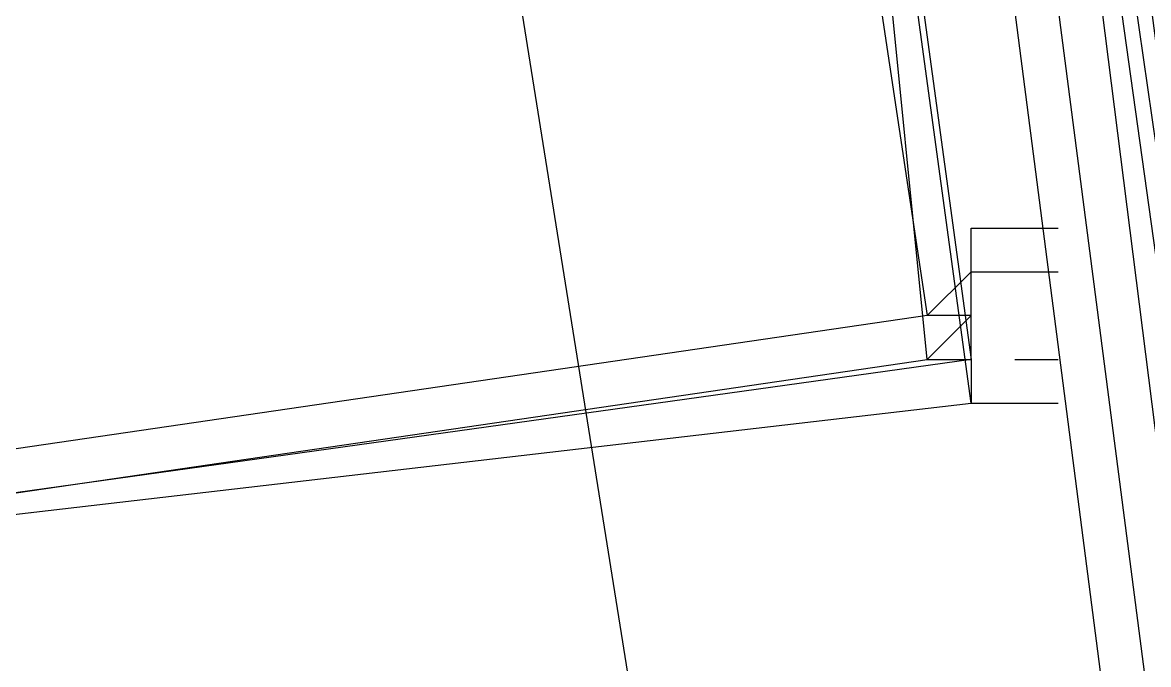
# Model space of a CAD drawing. Header units: feet. Extents: x -84 to 198, y -22 to 181.
# Drawn here: x 135.8975 to 136.2408, y 134.5514 to 134.7471 of the extents above; entities that cross this region are included whole.
import ezdxf

# ---------------------------------------------------------------- set-up
doc = ezdxf.new("R2010")
doc.units = ezdxf.units.FT
doc.layers.add('A-AREA-UNIDAD', color=30, linetype='CONTINUOUS')
doc.layers.add('A-LINEA', color=7, linetype='CONTINUOUS')

msp = doc.modelspace()

# ---------------------------------------------------------------- linework, layer by layer
at = {"layer": 'A-AREA-UNIDAD'}
msp.add_lwpolyline([(122.88, 112.4089), (135.808, 109.3333), (135.872, 108.1778), (135.552, 106.8444), (137.36, 106.4178), (137.408, 107.0933), (138.16, 107.0933), (137.888, 115.6089), (137.088, 126.2044), (136.16, 134.0622), (134.688, 143.2533), (134.048, 143.2889), (134, 143.5378), (130.912, 144.9422)], dxfattribs=at)
at = {"layer": 'A-LINEA'}
for p, q in [((136.2133, 134.6711), (136.2133, 134.6711)), ((136.2133, 134.6711), (136.2133, 134.6711)), ((136.2133, 134.6711), (136.2133, 134.6711)), ((136.2133, 134.6711), (136.2133, 134.6711)), ((136.1867, 134.6578), (136.1867, 134.6578)), ((136.1867, 134.6578), (136.1867, 134.6578)), ((136.1867, 134.6444), (136.1867, 134.6444)), ((136.1867, 134.6444), (136.1867, 134.6444))]:
    msp.add_line(p, q, dxfattribs=at)
for points in [[(138.3067, 108.7111), (138.2133, 112.1778), (138.0667, 115.6578), (137.8533, 119.1244), (137.6, 122.5911), (137.28, 126.0578), (136.9067, 129.5244), (136.48, 132.9778), (136, 136.4178), (135.4667, 139.8578), (134.88, 143.2844)], [(138.3067, 108.7111), (138.2133, 112.1778), (138.0667, 115.6578), (137.8533, 119.1244), (137.6, 122.5911), (137.28, 126.0578), (136.9067, 129.5244), (136.48, 132.9778), (136, 136.4178), (135.4667, 139.8578), (134.88, 143.2844)], [(138.3467, 106.2578), (138.2933, 109.6444), (138.1733, 113.0311), (138.0267, 116.4044), (137.8133, 119.7778), (137.5467, 123.1511), (137.2267, 126.5244), (136.8667, 129.8844), (136.4533, 133.2444), (135.9733, 136.5911), (135.4533, 139.9378), (134.88, 143.2711)], [(138.3467, 106.2578), (138.2933, 109.6444), (138.1733, 113.0311), (138.0267, 116.4044), (137.8133, 119.7778), (137.5467, 123.1511), (137.2267, 126.5244), (136.8667, 129.8844), (136.4533, 133.2444), (135.9733, 136.5911), (135.4533, 139.9378), (134.88, 143.2711)], [(135.6133, 134.5644), (135.5733, 134.8444), (136.1467, 134.9378), (136.1867, 134.6444), (135.6133, 134.5644)], [(135.6133, 134.5644), (135.5733, 134.8444), (136.1467, 134.9378), (136.1867, 134.6444), (135.6133, 134.5644)], [(135.5733, 134.8444), (135.6133, 134.5644), (136.1867, 134.6311), (136.1467, 134.9244), (135.5733, 134.8444)], [(135.5733, 134.8444), (135.6133, 134.5644), (136.1867, 134.6311), (136.1467, 134.9244), (135.5733, 134.8444)], [(135.6267, 134.5778), (135.5867, 134.8444), (136.1333, 134.9244), (136.1733, 134.6578), (135.6267, 134.5778)], [(135.6267, 134.5778), (135.5867, 134.8444), (136.1333, 134.9244), (136.1733, 134.6578), (135.6267, 134.5778)], [(135.5867, 134.8444), (135.6267, 134.5644), (136.1733, 134.6444), (136.1467, 134.9111), (135.5867, 134.8444)], [(135.5867, 134.8444), (135.6267, 134.5644), (136.1733, 134.6444), (136.1467, 134.9111), (135.5867, 134.8444)], [(136.24, 134.7644), (136.7467, 130.8444), (136.7333, 130.8444), (136.72, 130.8444), (136.2267, 134.7511), (136.2267, 134.7644), (136.24, 134.7644)], [(136.24, 134.7644), (136.7467, 130.8444), (136.7333, 130.8444), (136.72, 130.8444), (136.2267, 134.7511), (136.2267, 134.7644), (136.24, 134.7644)], [(136.2133, 134.7511), (136.72, 130.8444), (136.7067, 130.8444), (136.2, 134.7511), (136.2133, 134.7511)], [(136.2133, 134.7511), (136.72, 130.8444), (136.7067, 130.8444), (136.2, 134.7511), (136.2133, 134.7511)], [(136.1733, 134.6578), (136.1867, 134.6711), (136.1867, 134.6711), (136.1867, 134.6711), (136.1867, 134.6711), (136.1867, 134.6711), (136.1867, 134.6844), (136.1867, 134.6844), (136.2133, 134.6844), (136.2133, 134.6844), (136.2133, 134.6844)], [(136.1733, 134.6578), (136.1867, 134.6711), (136.1867, 134.6711), (136.1867, 134.6711), (136.1867, 134.6711), (136.1867, 134.6711), (136.1867, 134.6844), (136.1867, 134.6844), (136.2133, 134.6844), (136.2133, 134.6844), (136.2133, 134.6844)], [(136.1733, 134.6444), (136.1867, 134.6578), (136.1867, 134.6578), (136.1867, 134.6578), (136.1867, 134.6578), (136.1867, 134.6578), (136.1867, 134.6711), (136.1867, 134.6711), (136.2133, 134.6711), (136.2133, 134.6711), (136.2133, 134.6711), (136.2133, 134.6711)], [(136.1733, 134.6444), (136.1867, 134.6578), (136.1867, 134.6578), (136.1867, 134.6578), (136.1867, 134.6578), (136.1867, 134.6578), (136.1867, 134.6711), (136.1867, 134.6711), (136.2133, 134.6711), (136.2133, 134.6711), (136.2133, 134.6711), (136.2133, 134.6711)], [(136.1867, 134.6444), (136.1867, 134.6578), (136.1867, 134.6578), (136.1867, 134.6578), (136.1867, 134.6578), (136.1867, 134.6578), (136.1733, 134.6578)], [(136.1867, 134.6444), (136.1867, 134.6578), (136.1867, 134.6578), (136.1867, 134.6578), (136.1867, 134.6578), (136.1867, 134.6578), (136.1733, 134.6578)], [(136.1867, 134.6444), (136.1867, 134.6444), (136.1867, 134.6444), (136.1867, 134.6444), (136.1867, 134.6578)], [(136.1867, 134.6444), (136.1867, 134.6444), (136.1867, 134.6444), (136.1867, 134.6444), (136.1867, 134.6578)], [(136.2133, 134.6578), (136.2133, 134.6578), (136.2133, 134.6578), (136.2133, 134.6578)], [(136.2133, 134.6578), (136.2133, 134.6578), (136.2133, 134.6578)], [(136.2133, 134.6578), (136.2133, 134.6578), (136.2133, 134.6578), (136.2133, 134.6578)], [(136.2133, 134.6578), (136.2133, 134.6578), (136.2133, 134.6578)], [(136.1733, 134.6444), (136.1867, 134.6444), (136.1867, 134.6444), (136.1867, 134.6444), (136.1867, 134.6444), (136.1867, 134.6444), (136.1867, 134.6311), (136.1867, 134.6311), (136.2133, 134.6311), (136.2133, 134.6311)], [(136.1733, 134.6444), (136.1867, 134.6444), (136.1867, 134.6444), (136.1867, 134.6444), (136.1867, 134.6444), (136.1867, 134.6444), (136.1867, 134.6311), (136.1867, 134.6311), (136.2133, 134.6311), (136.2133, 134.6311)], [(136.2, 134.6444), (136.2, 134.6444), (136.2133, 134.6444), (136.2133, 134.6444)], [(136.2, 134.6444), (136.2, 134.6444), (136.2133, 134.6444), (136.2133, 134.6444)], [(136.2133, 134.6444), (136.2133, 134.6444), (136.2133, 134.6444)], [(136.2133, 134.6444), (136.2133, 134.6444), (136.2133, 134.6444)]]:
    msp.add_lwpolyline(points, dxfattribs=at)
msp.add_lwpolyline([(136.1867, 134.6578), (136.1867, 134.6578), (136.1867, 134.6578), (136.1867, 134.6578)], close=True, dxfattribs=at)
msp.add_lwpolyline([(136.1867, 134.6578), (136.1867, 134.6578), (136.1867, 134.6578), (136.1867, 134.6578)], close=True, dxfattribs=at)

doc.saveas('drawing.dxf')
